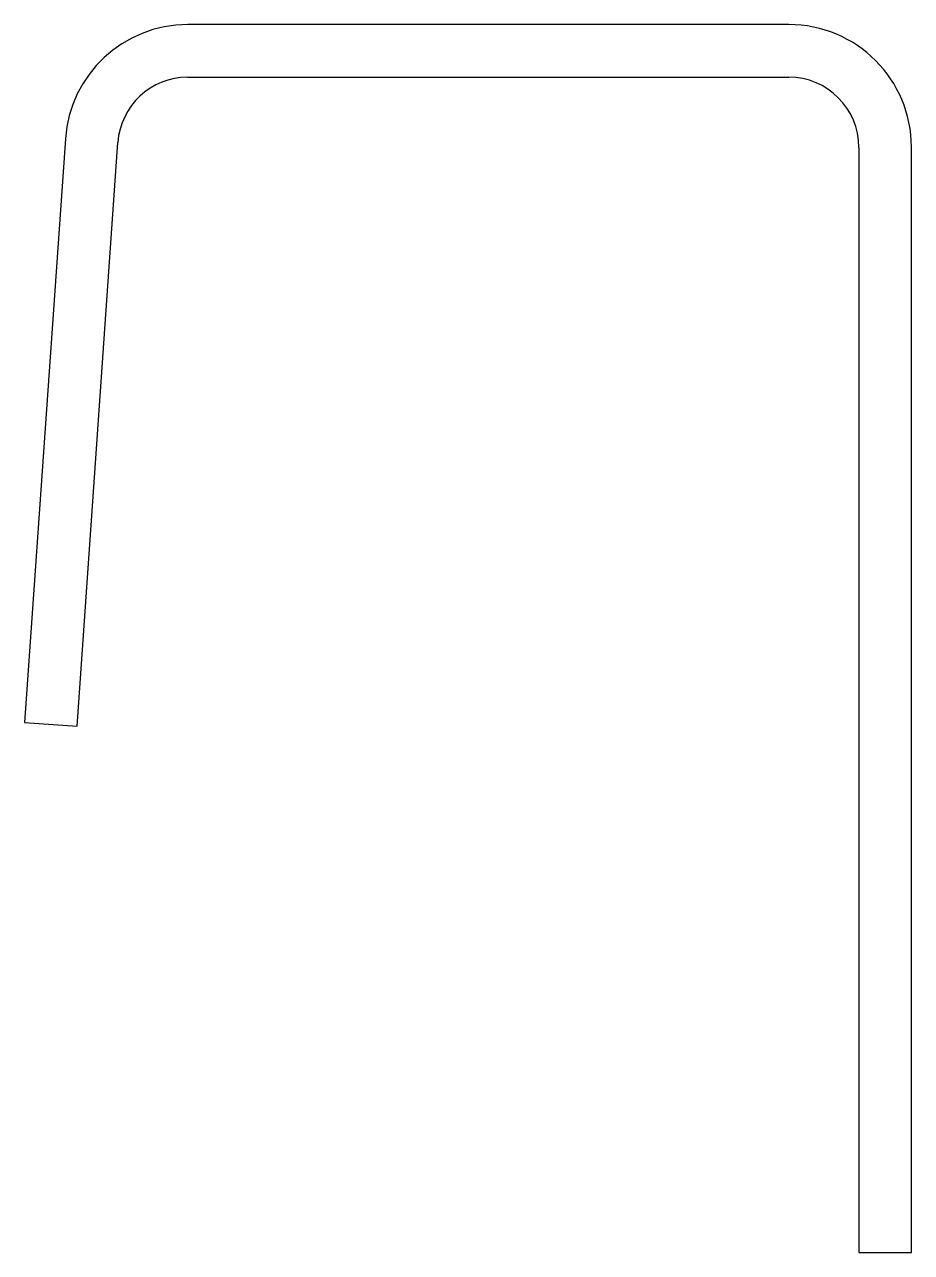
# Model space of a CAD drawing. Extents: x 769.4 to 794.7, y 341.2 to 376.2.
import ezdxf

# ---------------------------------------------------------------- set-up
doc = ezdxf.new("R2010")
doc.units = 0
doc.header["$LTSCALE"] = 0.1
doc.layers.get('0').update_dxf_attribs({"linetype": 'CONTINUOUS'})

msp = doc.modelspace()

# ---------------------------------------------------------------- linework, layer by layer
at = {"color": 7, "ltscale": 0.417007}
for p, q in [((791.189, 376.203), (774.054, 376.203)), ((774.054, 374.703), (791.189, 374.703)), ((770.562, 372.947), (769.399, 356.308)), ((770.895, 356.203), (772.059, 372.842)), ((793.189, 372.703), (793.189, 341.203)), ((794.689, 341.203), (794.689, 372.703)), ((769.399, 356.308), (770.895, 356.203)), ((793.189, 341.203), (794.689, 341.203))]:
    msp.add_line(p, q, dxfattribs=at)
for centre, radius, start, end in [((774.054, 372.703), 3.5, 90, 176), ((791.189, 372.703), 3.5, 360, 90), ((774.054, 372.703), 2, 90, 176), ((791.189, 372.703), 2, 360, 90)]:
    msp.add_arc(centre, radius, start, end, dxfattribs=at)

doc.saveas('drawing.dxf')
